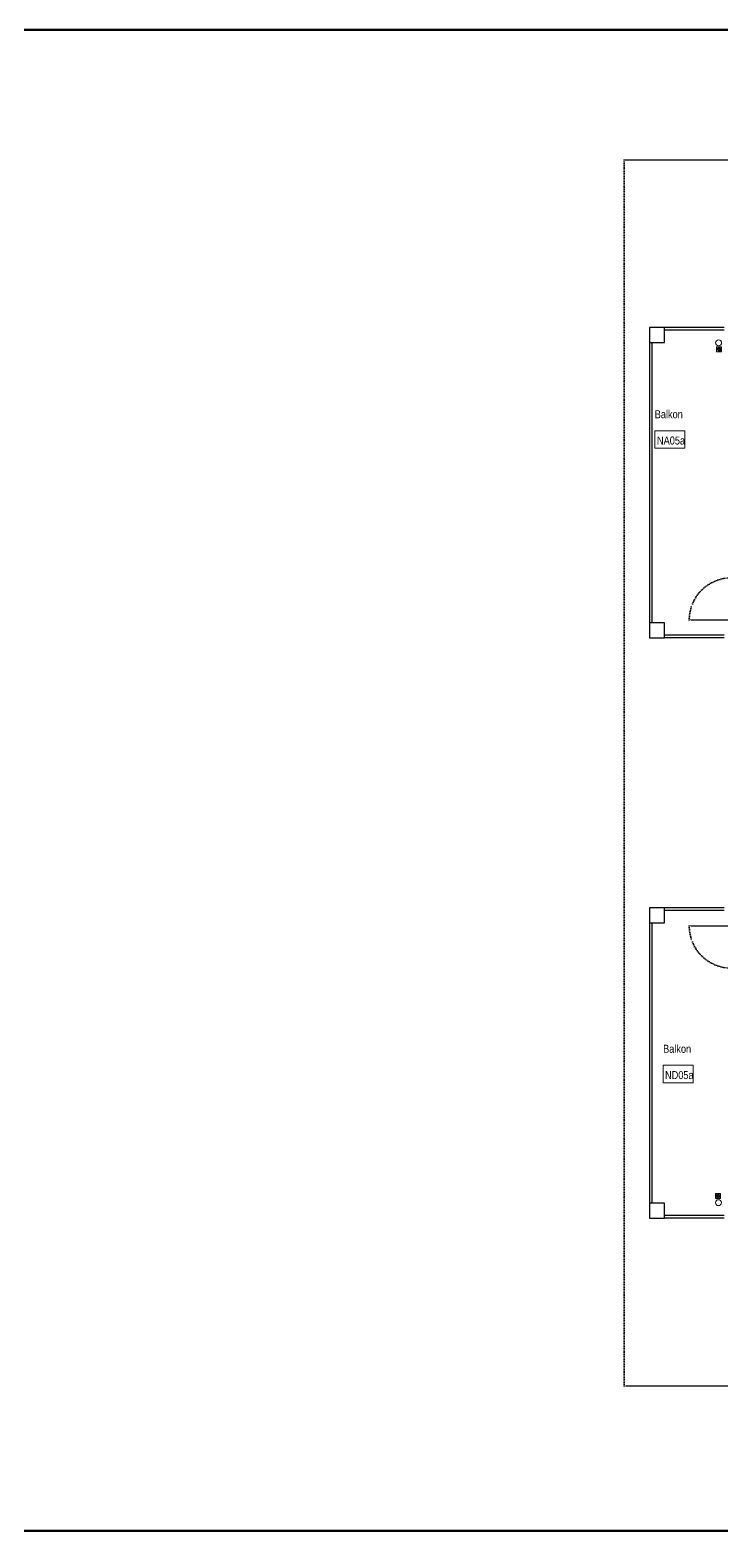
# Model space of a CAD drawing. Header units: millimetres. Extents: x 1852829 to 1882754, y -270850 to -231658.
# Drawn here: x 1863536 to 1864918, y -244493 to -241493 of the extents above; entities that cross this region are included whole.
import ezdxf
from ezdxf.enums import TextEntityAlignment as Align

# ---------------------------------------------------------------- set-up
doc = ezdxf.new("R2010")
doc.units = ezdxf.units.MM
doc.linetypes.add('izdüşüm arka', pattern=[3.175, 0, -3.175])
for name, color, linetype, lineweight in [('a_doğrama', 251, 'Continuous', 20), ('a_görünüş', 32, 'Continuous', 25), ('a_görünüş_ince', 8, 'Continuous', 20), ('a_izdüşüm_arka', 251, 'izdüşüm arka', 30), ('a_not_mahal', 253, 'Continuous', 5), ('a_tefriş', 8, 'Continuous', 20), ('a_çerçeve_line', 7, 'Continuous', 50), ('m_yib', 65, 'Continuous', 20)]:
    doc.layers.add(name, color=color, linetype=linetype, lineweight=lineweight)
doc.styles.get("Standard").update_dxf_attribs({"font": 'ARIALN.TTF'})

# ---------------------------------------------------------------- blocks, each defined once
blk = doc.blocks.new('kapı_120_c_blok')
at = {"layer": 'a_doğrama', "color": 251}
for points in [[(-2, 119), (-2, 122), (0, 122), (0, 118), (-1, 118), (-2, 119)], [(2.5, 114), (2.5, 96)], [(3.5, 114), (3.5, 96)], [(2.5, 84), (2.5, 12)], [(3.5, 84), (3.5, 12)], [(-2, 1), (-2, -2), (0, -2), (0, 2), (-1, 2), (-2, 1)]]:
    blk.add_lwpolyline(points, dxfattribs=at)
for points in [[(0, 114), (6, 114), (6, 120), (0, 120)], [(0, 90), (6, 90), (6, 96), (0, 96)], [(0, 84), (6, 84), (6, 90), (0, 90)], [(0, 6), (6, 6), (6, 12), (0, 12)], [(0, 0), (6, 0), (6, 6), (0, 6)]]:
    blk.add_lwpolyline(points, close=True, dxfattribs=at)
at = {"layer": 'a_görünüş_ince', "color": 251}
for points in [[(0, 114), (0, 96)], [(6, 114), (6, 96)], [(0, 84), (0, 12)], [(6, 84), (6, 12)]]:
    blk.add_lwpolyline(points, dxfattribs=at)
at = {"layer": 'a_izdüşüm_arka', "color": 251}
blk.add_lwpolyline([(6, 6), (90, 6)], dxfattribs=at)
blk.add_arc((6, 6), 84, 0, 90, dxfattribs=at)
blk = doc.blocks.new('tefriş_süzgeç')
at = {"layer": 'a_tefriş'}
for p, q in [((5, 0), (-5, 0)), ((-5, 0), (-5, -10)), ((5, -10), (5, 0)), ((-5, -10), (5, -10)), ((-3.6, -5.1), (-4.1, -5.1)), ((-2.6, -5.1), (-3.1, -5.1)), ((-2.5, -2.5), (-2.9, -2.2)), ((-2.6, -7.6), (-2.9, -7.9)), ((-2, -3.3), (-2.3, -3)), ((-1.9, -6.9), (-2.2, -7.2)), ((-1.6, -5.1), (-2.1, -5.1)), ((-1.2, -3.9), (-1.5, -3.6)), ((-1.2, -6.2), (-1.5, -6.5)), ((-0.2, -2.5), (-0.2, -2)), ((-0.1, -1.5), (-0.1, -1)), ((-0.1, -3), (-0.1, -3.5)), ((-0.1, -6.6), (-0.1, -7.1)), ((-0.1, -7.6), (-0.1, -8.1)), ((-0.1, -8.6), (-0.1, -9.1)), ((1, -4), (1.4, -3.6)), ((1.1, -6.2), (1.4, -6.5)), ((1.5, -5.1), (2, -5.1)), ((1.7, -3.3), (2.1, -2.9)), ((1.8, -6.9), (2.1, -7.2)), ((2.5, -2.5), (2.8, -2.2)), ((2.5, -5.1), (3, -5.1)), ((2.5, -7.5), (2.8, -7.9)), ((3.5, -5.1), (4, -5.1))]:
    blk.add_line(p, q, dxfattribs=at)
for centre, radius, start, end in [((-0.1, -5.1), 4.06, 134.2896, 180), ((-0.1, -5.1), 3.56, 134.2896, 180), ((-0.1, -5.1), 3.06, 180, 225), ((-0.1, -5.1), 4.06, 225, 270), ((-0.1, -5.1), 2.56, 180, 225), ((-0.1, -5.1), 3.56, 225, 270), ((-0.4, -4.4), 2.4, 84.5943, 143.2016), ((-0.1, -5.1), 2.06, 134.2896, 180), ((-0.1, -5), 2.44, 90.343, 138.1212), ((-0.1, -5.1), 1.56, 134.2896, 180), ((-0.1, -5.1), 2.06, 225, 270), ((-0.1, -5.1), 1.56, 225, 270), ((-0.1, -5.1), 4.06, 45, 90), ((-0.1, -5.1), 3.56, 45, 90), ((-0.1, -5.1), 2.06, 45, 90), ((-0.1, -5.1), 1.56, 45, 90), ((-0.1, -5.1), 2.56, 270, 315.7104), ((-0.1, -5.1), 3.06, 270, 315.7104), ((-0.1, -5.1), 1.56, 314.2896, 360), ((-0.1, -5.1), 2.06, 314.2896, 360), ((-0.1, -5.1), 2.56, 360, 45), ((-0.1, -5.1), 3.06, 360, 45), ((-0.1, -5.1), 3.56, 314.2896, 360), ((-0.1, -5.1), 4.06, 314.2896, 360)]:
    blk.add_arc(centre, radius, start, end, dxfattribs=at)

msp = doc.modelspace()

# ---------------------------------------------------------------- linework, layer by layer
at = {"layer": 'a_görünüş', "color": 251}
for points in [[(1864773.2, -242118.2), (1864803.2, -242118.2), (1864803.2, -242088.2), (1864773.2, -242088.2)], [(1864773.2, -242708.2), (1864803.2, -242708.2), (1864803.2, -242678.2), (1864773.2, -242678.2)], [(1864773.2, -243278.2), (1864803.2, -243278.2), (1864803.2, -243248.2), (1864773.2, -243248.2)], [(1864773.2, -243868.2), (1864803.2, -243868.2), (1864803.2, -243838.2), (1864773.2, -243838.2)]]:
    msp.add_lwpolyline(points, close=True, dxfattribs=at)
for points in [[(1864922.7, -242088.2), (1864803.2, -242088.2)], [(1864922.7, -242093.2), (1864803.2, -242093.2)], [(1864773.2, -242118.2), (1864773.2, -242678.2)], [(1864778.2, -242118.2), (1864778.2, -242678.2)], [(1864922.7, -242703.2), (1864803.2, -242703.2)], [(1864922.7, -242708.2), (1864803.2, -242708.2)], [(1864922.7, -243248.2), (1864803.2, -243248.2)], [(1864922.7, -243253.2), (1864803.2, -243253.2)], [(1864773.2, -243278.2), (1864773.2, -243838.2)], [(1864778.2, -243278.2), (1864778.2, -243838.2)], [(1864922.7, -243863.2), (1864803.2, -243863.2)], [(1864922.7, -243868.2), (1864803.2, -243868.2)]]:
    msp.add_lwpolyline(points, dxfattribs=at)
at = {"layer": 'a_izdüşüm_arka'}
msp.add_lwpolyline([(1864722.7, -241753.2), (1867202.7, -241753.2), (1867202.7, -244203.2), (1864722.7, -244203.2)], close=True, dxfattribs=at)
at = {"layer": 'a_not_mahal'}
for points in [[(1864843.7, -242294.4), (1864783.7, -242294.4), (1864783.7, -242329.4), (1864843.7, -242329.4)], [(1864860.4, -243562.7), (1864800.4, -243562.7), (1864800.4, -243597.7), (1864860.4, -243597.7)]]:
    msp.add_lwpolyline(points, close=True, dxfattribs=at)
at = {"layer": 'a_çerçeve_line'}
msp.add_lwpolyline([(1872123.9, -244493.4), (1872123.9, -241493.4), (1853005.4, -241493.4), (1853005.4, -244493.4)], close=True, dxfattribs=at)
at = {"layer": 'm_yib'}
for centre in [(1864911.3, -242118.7), (1864911, -243837.2)]:
    msp.add_circle(centre, 5.92, dxfattribs=at)

# ---------------------------------------------------------------- block references
at = {"xscale": -1}
msp.add_blockref('kapı_120_c_blok', (1864942.7, -242678.2), dxfattribs=at)
at = {"rotation": 180}
msp.add_blockref('kapı_120_c_blok', (1864942.7, -243278.2), dxfattribs=at)
at = {"layer": 'a_tefriş', "rotation": 179.9999999999999}
msp.add_blockref('tefriş_süzgeç', (1864912.2, -242136.9), dxfattribs=at)
at = {"layer": 'a_tefriş'}
msp.add_blockref('tefriş_süzgeç', (1864910.1, -243818.9), dxfattribs=at)

# ---------------------------------------------------------------- texts
at = {"layer": 'a_not_mahal'}
for p in [(1864783.7, -242269.4), (1864800.4, -243537.7)]:
    msp.add_text('Balkon', height=16, dxfattribs=at).set_placement(p)
for s, p in [('NA05a', (1864816.2, -242321.9)), ('ND05a', (1864832.8, -243590.2))]:
    msp.add_text(s, height=16, rotation=360, dxfattribs=at).set_placement(p, align=Align.CENTER)

doc.saveas('drawing.dxf')
